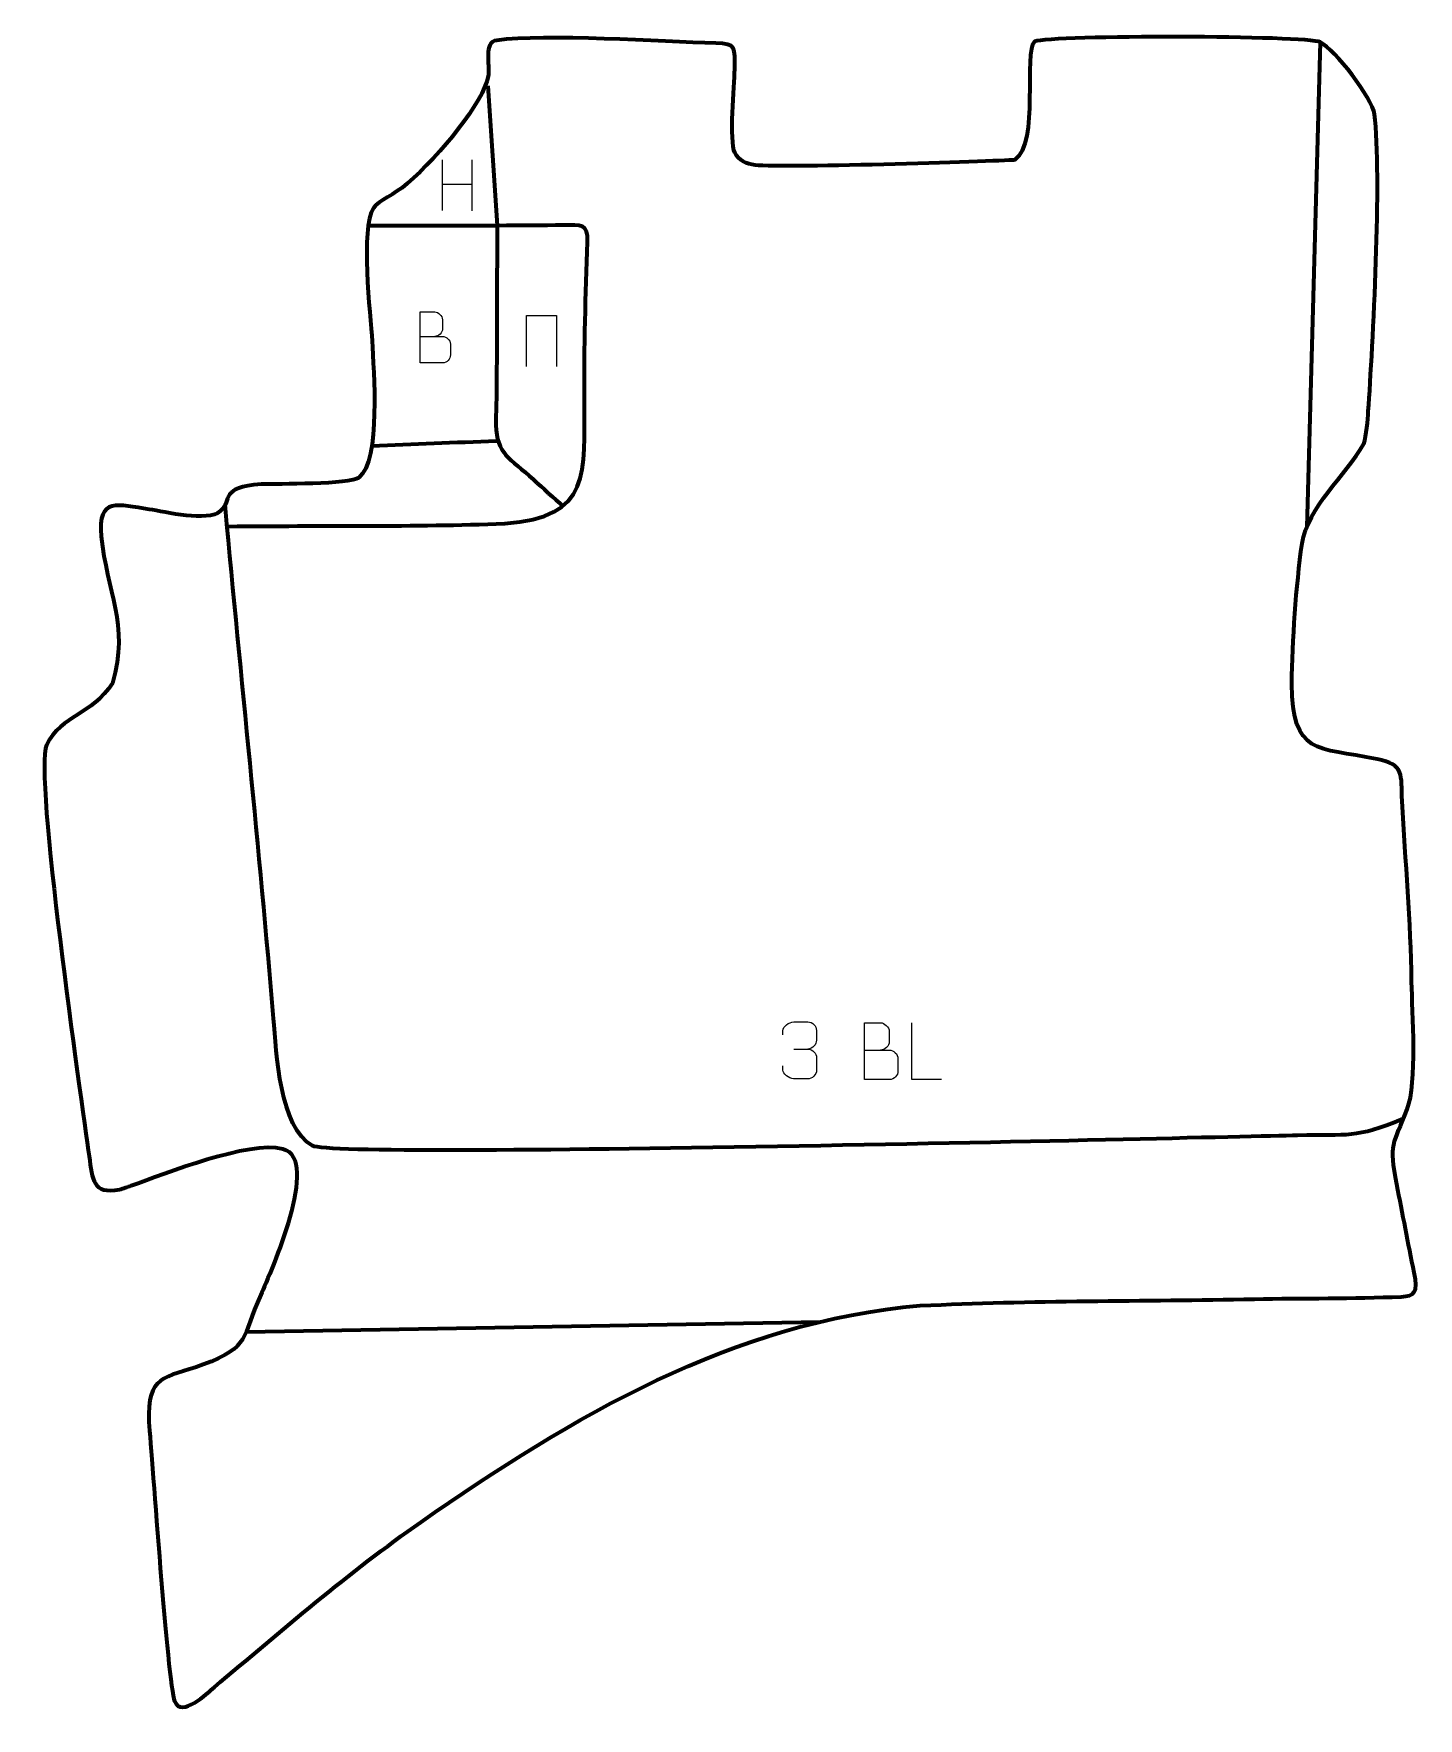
# Model space of a CAD drawing. Header units: millimetres. Extents: x -611 to -3, y -28 to 711.
import ezdxf

# ---------------------------------------------------------------- set-up
doc = ezdxf.new("R2010")
doc.units = ezdxf.units.MM
doc.header["$MEASUREMENT"] = 0
doc.layers.add('layer 1', color=7, linetype='Continuous', plot=False)
doc.layers.add('layer 2', color=7, linetype='Continuous')
doc.layers.add('layer 3', color=7, linetype='Continuous')

msp = doc.modelspace()

# ---------------------------------------------------------------- linework, layer by layer
at = {"layer": 'layer 1', "color": 250, "lineweight": 9}
for points in [[(-431.6113, 656.0517), (-431.6113, 656.0517), (-431.6113, 633.859), (-431.6113, 633.859)], [(-418.4956, 656.0517), (-418.4956, 656.0517), (-418.4956, 633.7014), (-418.4956, 633.7014)], [(-431.5938, 645.4093), (-431.5938, 645.4093), (-418.4956, 645.4093), (-418.4956, 645.4093)], [(-277.3324, 265.8851), (-277.3324, 265.8851), (-271.136, 265.8851), (-271.136, 265.8851)]]:
    msp.add_open_spline(points, degree=3, dxfattribs=at)
for points, knots in [([(-441.205, 578.6421), (-437.946, 578.6425), (-434.6866, 578.6425), (-431.4269, 578.6421), (-431.4269, 578.6421), (-429.6576, 578.6266), (-427.9347, 577.0716), (-427.9347, 575.2358), (-427.9347, 575.2358), (-427.935, 574.225), (-427.935, 571.4937), (-427.9347, 570.4826), (-427.9347, 570.4826), (-427.9188, 568.8185), (-429.3001, 567.0147), (-431.3795, 567.0299), (-431.3795, 567.0299), (-434.6395, 567.0302), (-437.8992, 567.0302), (-441.1585, 567.0299), (-441.1585, 567.0299), (-441.1585, 574.4803), (-441.1585, 581.9304), (-441.1585, 589.3802), (-441.1585, 589.3802), (-439.0324, 589.3802), (-436.906, 589.3802), (-434.7795, 589.3802), (-434.7795, 589.3802), (-433.274, 589.396), (-431.396, 587.6848), (-431.3801, 585.9271), (-431.3801, 585.9271), (-431.3805, 584.0765), (-431.3805, 583.9458), (-431.3801, 582.0949), (-431.3801, 582.0949), (-431.3647, 580.2443), (-433.0256, 578.6266), (-434.826, 578.6421)], [0, 0, 0, 0, 0.09090909, 0.09090909, 0.09090909, 0.09090909, 0.18181818, 0.18181818, 0.18181818, 0.18181818, 0.27272727, 0.27272727, 0.27272727, 0.27272727, 0.36363636, 0.36363636, 0.36363636, 0.36363636, 0.45454545, 0.45454545, 0.45454545, 0.45454545, 0.54545455, 0.54545455, 0.54545455, 0.54545455, 0.63636364, 0.63636364, 0.63636364, 0.63636364, 0.72727273, 0.72727273, 0.72727273, 0.72727273, 0.81818182, 0.81818182, 0.81818182, 0.81818182, 1, 1, 1, 1]), ([(-394.5622, 565.4425), (-394.5622, 565.4425), (-394.5622, 587.7928), (-394.5622, 587.7928), (-394.5622, 587.7928), (-394.5622, 587.7928), (-381.4439, 587.7928), (-381.4439, 587.7928), (-381.4439, 587.7928), (-381.4439, 587.7928), (-381.4439, 565.4425), (-381.4439, 565.4425)], [0, 0, 0, 0, 0.25, 0.25, 0.25, 0.25, 0.5, 0.5, 0.5, 0.5, 1, 1, 1, 1]), ([(-282.0421, 272.1303), (-282.0421, 272.1303), (-282.0421, 273.9875), (-282.0421, 273.9875), (-282.0421, 273.9875), (-282.0564, 275.7294), (-279.3919, 277.8475), (-277.3328, 277.8248), (-277.3328, 277.8248), (-275.2687, 277.8248), (-273.2047, 277.8248), (-271.141, 277.8248), (-271.141, 277.8248), (-268.9465, 277.8336), (-267.3482, 275.9868), (-267.3038, 274.0747), (-267.3038, 274.0747), (-267.3042, 272.6396), (-267.3042, 271.2045), (-267.3038, 269.769), (-267.3038, 269.769), (-267.3524, 268.1155), (-268.955, 265.8855), (-271.1533, 265.8955), (-271.1533, 265.8955), (-268.9496, 265.8843), (-267.3416, 264.0811), (-267.2876, 262.0216), (-267.2876, 262.0216), (-267.288, 260.2369), (-267.288, 258.4522), (-267.2876, 256.6671), (-267.2876, 256.6671), (-267.2775, 254.6057), (-269.3324, 252.8426), (-271.1533, 252.8507), (-271.1533, 252.8507), (-273.2186, 252.851), (-275.2838, 252.851), (-277.3494, 252.8507), (-277.3494, 252.8507), (-279.518, 252.8622), (-282.049, 255.2624), (-282.0676, 256.7242), (-282.0676, 256.7242), (-282.0676, 256.7242), (-282.0676, 258.6328), (-282.0676, 258.6328)], [0, 0, 0, 0, 0.07692308, 0.07692308, 0.07692308, 0.07692308, 0.15384615, 0.15384615, 0.15384615, 0.15384615, 0.23076923, 0.23076923, 0.23076923, 0.23076923, 0.30769231, 0.30769231, 0.30769231, 0.30769231, 0.38461538, 0.38461538, 0.38461538, 0.38461538, 0.46153846, 0.46153846, 0.46153846, 0.46153846, 0.53846154, 0.53846154, 0.53846154, 0.53846154, 0.61538462, 0.61538462, 0.61538462, 0.61538462, 0.69230769, 0.69230769, 0.69230769, 0.69230769, 0.76923077, 0.76923077, 0.76923077, 0.76923077, 0.84615385, 0.84615385, 0.84615385, 0.84615385, 1, 1, 1, 1]), ([(-246.327, 265.4671), (-242.6884, 265.4675), (-239.1013, 265.4675), (-235.4619, 265.4671), (-235.4619, 265.4671), (-233.4865, 265.4498), (-231.5629, 263.7137), (-231.5629, 261.6641), (-231.5629, 261.6641), (-231.5633, 260.5355), (-231.5633, 257.4861), (-231.5629, 256.3572), (-231.5629, 256.3572), (-231.5453, 254.4993), (-233.0874, 252.4854), (-235.4089, 252.5023), (-235.4089, 252.5023), (-239.0487, 252.5027), (-242.6881, 252.5027), (-246.327, 252.5023), (-246.327, 252.5023), (-246.327, 260.8206), (-246.327, 269.1384), (-246.327, 277.4559), (-246.327, 277.4559), (-243.9533, 277.4559), (-241.5792, 277.4559), (-239.205, 277.4559), (-239.205, 277.4559), (-237.5242, 277.4735), (-235.4274, 275.563), (-235.4097, 273.6006), (-235.4097, 273.6006), (-235.4101, 271.5345), (-235.4101, 271.3885), (-235.4097, 269.322), (-235.4097, 269.322), (-235.3924, 267.2559), (-237.2469, 265.4498), (-239.2569, 265.4671)], [0, 0, 0, 0, 0.09090909, 0.09090909, 0.09090909, 0.09090909, 0.18181818, 0.18181818, 0.18181818, 0.18181818, 0.27272727, 0.27272727, 0.27272727, 0.27272727, 0.36363636, 0.36363636, 0.36363636, 0.36363636, 0.45454545, 0.45454545, 0.45454545, 0.45454545, 0.54545455, 0.54545455, 0.54545455, 0.54545455, 0.63636364, 0.63636364, 0.63636364, 0.63636364, 0.72727273, 0.72727273, 0.72727273, 0.72727273, 0.81818182, 0.81818182, 0.81818182, 0.81818182, 1, 1, 1, 1]), ([(-212.4703, 252.5023), (-212.4703, 252.5023), (-225.4194, 252.5023), (-225.4194, 252.5023), (-225.4194, 252.5023), (-225.4194, 252.5023), (-225.4194, 277.4559), (-225.4194, 277.4559)], [0, 0, 0, 0, 0.33333333, 0.33333333, 0.33333333, 0.33333333, 1, 1, 1, 1])]:
    msp.add_open_spline(points, degree=3, knots=knots, dxfattribs=at)
at = {"layer": 'layer 2', "color": 142, "lineweight": 158}
for points in [[(-46.3091, 707.7473), (-46.3091, 707.7473), (-52.2459, 494.8887), (-52.2459, 494.8887)], [(-462.4231, 530.676), (-444.2036, 531.3973), (-425.9841, 532.1188), (-407.7646, 532.8401)], [(-517.5333, 141.861), (-517.5333, 141.861), (-265.6462, 146.2423), (-265.6462, 146.2423)]]:
    msp.add_open_spline(points, degree=3, dxfattribs=at)
for points, knots in [([(-411.532, 688.5238), (-411.532, 688.5238), (-407.441, 627.2546), (-407.441, 627.2546), (-407.441, 627.2546), (-407.5381, 598.9356), (-407.4185, 570.606), (-407.9336, 542.2921), (-407.9336, 542.2921), (-408.1961, 527.8675), (-403.505, 526.3244), (-393.3511, 517.4065), (-393.3511, 517.4065), (-388.8611, 513.4632), (-384.4257, 509.3967), (-379.9867, 505.3905), (-379.9867, 505.3905), (-379.9867, 505.3905), (-378.8753, 504.3874), (-378.8753, 504.3874)], [0, 0, 0, 0, 0.16666667, 0.16666667, 0.16666667, 0.16666667, 0.33333333, 0.33333333, 0.33333333, 0.33333333, 0.5, 0.5, 0.5, 0.5, 0.66666667, 0.66666667, 0.66666667, 0.66666667, 1, 1, 1, 1]), ([(-525.2317, 495.2728), (-485.1739, 495.7386), (-443.9165, 494.9687), (-404.0729, 496.5409), (-404.0729, 496.5409), (-365.9503, 499.0143), (-369.0219, 518.9933), (-369.1374, 550.6438), (-369.1374, 550.6438), (-369.1999, 573.8018), (-368.6496, 596.9751), (-367.8007, 620.1146), (-367.8007, 620.1146), (-367.5058, 628.1483), (-370.4959, 627.5811), (-378.2172, 627.4612), (-378.2172, 627.4612), (-397.2911, 627.1649), (-416.3713, 627.232), (-435.4475, 627.1836), (-435.4475, 627.1836), (-444.9544, 627.1595), (-454.4612, 627.1353), (-463.9681, 627.1112)], [0, 0, 0, 0, 0.14285714, 0.14285714, 0.14285714, 0.14285714, 0.28571429, 0.28571429, 0.28571429, 0.28571429, 0.42857143, 0.42857143, 0.42857143, 0.42857143, 0.57142857, 0.57142857, 0.57142857, 0.57142857, 0.71428571, 0.71428571, 0.71428571, 0.71428571, 1, 1, 1, 1]), ([(-9.9216, 235.2412), (-31.5387, 226.5021), (-33.4302, 228.5244), (-56.2696, 228.0188), (-56.2696, 228.0188), (-99.4364, 227.0844), (-477.5887, 217.5147), (-488.4371, 223.4625), (-488.4371, 223.4625), (-503.0154, 231.455), (-504.1783, 264.2253), (-505.4673, 279.3531), (-505.4673, 279.3531), (-511.8245, 353.9555), (-519.6136, 428.6624), (-526.6594, 503.2403), (-526.6594, 503.2403), (-526.6594, 503.2403), (-526.8005, 504.7334), (-526.8005, 504.7334)], [0, 0, 0, 0, 0.16666667, 0.16666667, 0.16666667, 0.16666667, 0.33333333, 0.33333333, 0.33333333, 0.33333333, 0.5, 0.5, 0.5, 0.5, 0.66666667, 0.66666667, 0.66666667, 0.66666667, 1, 1, 1, 1])]:
    msp.add_open_spline(points, degree=3, knots=knots, dxfattribs=at)
at = {"layer": 'layer 3', "color": 242, "lineweight": 158}
msp.add_open_spline([(-311.5214, 707.3037), (-302.2744, 707.0429), (-303.1594, 705.47), (-303.2013, 695.8947), (-303.2013, 695.8947), (-303.3267, 688.7042), (-305.6341, 664.2414), (-303.1501, 659.2721), (-303.1501, 659.2721), (-301.3385, 655.648), (-298.0225, 654.2593), (-294.2538, 653.8085), (-294.2538, 653.8085), (-281.5538, 652.2892), (-181.0613, 655.7564), (-180.3154, 656.0683), (-180.3154, 656.0683), (-169.5216, 663.5751), (-176.6306, 703.4364), (-171.7077, 708.0457), (-171.7077, 708.0457), (-163.9663, 710.9649), (-51.9775, 710.6609), (-46.3091, 707.7473), (-46.3091, 707.7473), (-39.9131, 704.4596), (-23.4148, 683.3788), (-22.5076, 676.1434), (-22.5076, 676.1434), (-19.1582, 649.4329), (-23.3019, 573.746), (-25.2226, 545.8687), (-25.2226, 545.8687), (-25.5068, 541.8517), (-25.9502, 535.2338), (-27.2031, 531.4418), (-27.2031, 531.4418), (-35.2512, 517.4293), (-51.7653, 503.7283), (-54.2843, 487.7577), (-54.2843, 487.7577), (-56.9128, 469.1003), (-58.5808, 444.9761), (-58.7595, 426.1963), (-58.7595, 426.1963), (-58.3941, 394.6985), (-48.1888, 398.5224), (-21.3509, 393.1522), (-21.3509, 393.1522), (-9.2591, 390.7327), (-10.9488, 386.4598), (-10.3658, 374.7506), (-10.3658, 374.7506), (-8.9893, 348.0452), (-6.5201, 322.1921), (-6.2276, 295.365), (-6.2276, 295.365), (-5.9725, 281.8085), (-3.6579, 251.057), (-8.1565, 239.5998), (-8.1565, 239.5998), (-14.267, 224.0375), (-16.2875, 224.4549), (-12.7297, 206.6135), (-12.7297, 206.6135), (-10.1562, 193.6722), (-7.7832, 180.7611), (-5.1083, 167.8338), (-5.1083, 167.8338), (-3.2975, 159.0821), (-4.9362, 157.4887), (-10.7463, 157.2538), (-10.7463, 157.2538), (-31.7855, 156.4029), (-53.9946, 156.6374), (-75.2191, 156.2167), (-75.2191, 156.2167), (-123.7971, 155.2892), (-173.3374, 155.6583), (-221.7667, 153.3571), (-221.7667, 153.3571), (-303.5796, 146.453), (-375.0218, 104.5243), (-440.8768, 58.3829), (-440.8768, 58.3829), (-472.0579, 36.5358), (-502.3538, 10.5361), (-531.4617, -14.0799), (-531.4617, -14.0799), (-534.5326, -16.6765), (-545.9792, -27.7483), (-548.9582, -20.1987), (-548.9582, -20.1987), (-552.0515, -12.359), (-558.7273, 86.7345), (-560.2371, 102.195), (-560.2371, 102.195), (-560.9176, 123.1769), (-553.8617, 121.2186), (-536.3693, 127.4531), (-536.3693, 127.4531), (-515.4461, 135.2991), (-519.9046, 138.937), (-511.128, 158.0929), (-511.128, 158.0929), (-506.735, 168.0099), (-484.7715, 217.749), (-501.4194, 222.1561), (-501.4194, 222.1561), (-516.244, 226.0806), (-552.9833, 211.2812), (-567.9679, 206.0263), (-567.9679, 206.0263), (-569.6793, 205.4261), (-571.3865, 204.8489), (-573.108, 204.2791), (-573.108, 204.2791), (-585.0918, 202.1474), (-584.9183, 208.5474), (-586.4202, 218.8542), (-586.4202, 218.8542), (-589.938, 244.3108), (-610.7428, 386.7735), (-605.0948, 399.319), (-605.0948, 399.319), (-598.3068, 412.9661), (-585.3986, 412.0736), (-576.1848, 426.5069), (-576.1848, 426.5069), (-568.6221, 452.379), (-578.8448, 466.7288), (-581.0953, 490.8877), (-581.0953, 490.8877), (-582.732, 508.458), (-573.6524, 504.7356), (-560.0659, 502.7512), (-560.0659, 502.7512), (-553.2277, 501.5618), (-534.1808, 497.1137), (-528.918, 501.9221), (-528.918, 501.9221), (-523.3049, 507.0507), (-529.5147, 512.412), (-510.9121, 513.7335), (-510.9121, 513.7335), (-503.9095, 513.9792), (-471.9112, 513.5948), (-468.1272, 516.609), (-468.1272, 516.609), (-458.3512, 524.3964), (-461.6915, 563.6931), (-462.244, 576.5828), (-462.244, 576.5828), (-463.0578, 588.2338), (-467.5314, 626.4724), (-461.7037, 634.8586), (-461.7037, 634.8586), (-459.1138, 638.5855), (-452.9487, 640.416), (-446.8313, 645.7085), (-446.8313, 645.7085), (-432.311, 658.2713), (-413.4822, 681.4584), (-411.4123, 692.6856), (-411.4123, 692.6856), (-410.4187, 698.0745), (-413.6977, 707.6898), (-407.6124, 708.536), (-407.6124, 708.536), (-386.5138, 711.4701), (-335.1971, 707.9715), (-311.5214, 707.3037)], degree=3, knots=[0, 0, 0, 0, 0.02272727, 0.02272727, 0.02272727, 0.02272727, 0.04545455, 0.04545455, 0.04545455, 0.04545455, 0.06818182, 0.06818182, 0.06818182, 0.06818182, 0.09090909, 0.09090909, 0.09090909, 0.09090909, 0.11363636, 0.11363636, 0.11363636, 0.11363636, 0.13636364, 0.13636364, 0.13636364, 0.13636364, 0.15909091, 0.15909091, 0.15909091, 0.15909091, 0.18181818, 0.18181818, 0.18181818, 0.18181818, 0.20454545, 0.20454545, 0.20454545, 0.20454545, 0.22727273, 0.22727273, 0.22727273, 0.22727273, 0.25, 0.25, 0.25, 0.25, 0.27272727, 0.27272727, 0.27272727, 0.27272727, 0.29545455, 0.29545455, 0.29545455, 0.29545455, 0.31818182, 0.31818182, 0.31818182, 0.31818182, 0.34090909, 0.34090909, 0.34090909, 0.34090909, 0.36363636, 0.36363636, 0.36363636, 0.36363636, 0.38636364, 0.38636364, 0.38636364, 0.38636364, 0.40909091, 0.40909091, 0.40909091, 0.40909091, 0.43181818, 0.43181818, 0.43181818, 0.43181818, 0.45454545, 0.45454545, 0.45454545, 0.45454545, 0.47727273, 0.47727273, 0.47727273, 0.47727273, 0.5, 0.5, 0.5, 0.5, 0.52272727, 0.52272727, 0.52272727, 0.52272727, 0.54545455, 0.54545455, 0.54545455, 0.54545455, 0.56818182, 0.56818182, 0.56818182, 0.56818182, 0.59090909, 0.59090909, 0.59090909, 0.59090909, 0.61363636, 0.61363636, 0.61363636, 0.61363636, 0.63636364, 0.63636364, 0.63636364, 0.63636364, 0.65909091, 0.65909091, 0.65909091, 0.65909091, 0.68181818, 0.68181818, 0.68181818, 0.68181818, 0.70454545, 0.70454545, 0.70454545, 0.70454545, 0.72727273, 0.72727273, 0.72727273, 0.72727273, 0.75, 0.75, 0.75, 0.75, 0.77272727, 0.77272727, 0.77272727, 0.77272727, 0.79545455, 0.79545455, 0.79545455, 0.79545455, 0.81818182, 0.81818182, 0.81818182, 0.81818182, 0.84090909, 0.84090909, 0.84090909, 0.84090909, 0.86363636, 0.86363636, 0.86363636, 0.86363636, 0.88636364, 0.88636364, 0.88636364, 0.88636364, 0.90909091, 0.90909091, 0.90909091, 0.90909091, 0.93181818, 0.93181818, 0.93181818, 0.93181818, 0.95454545, 0.95454545, 0.95454545, 0.95454545, 1, 1, 1, 1], dxfattribs=at)

doc.saveas('drawing.dxf')
